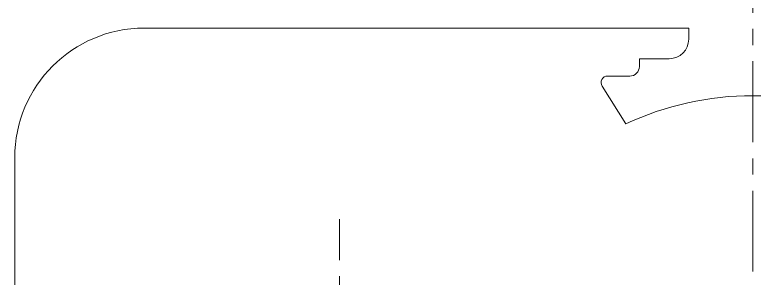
# Model space of a CAD drawing. Header units: millimetres. Extents: x -394 to 6212, y -2458 to 809.
# Drawn here: x 3550.92 to 3573.81, y -1827.21 to -1819.07 of the extents above; entities that cross this region are included whole.
import ezdxf

# ---------------------------------------------------------------- set-up
doc = ezdxf.new("R2010")
doc.units = ezdxf.units.MM
doc.linetypes.add('CENTERX2', pattern=[4, 2.5, -0.5, 0.5, -0.5])
doc.layers.add('1', color=1, linetype='Continuous', lineweight=18, true_color=0xff0000)
doc.layers.add('3', color=3, linetype='CENTERX2', lineweight=18, true_color=0x00ff00)

msp = doc.modelspace()

# ---------------------------------------------------------------- linework, layer by layer
at = {"layer": '1'}
for p, q in [((3554.91546, -1819.48362), (3571.77733, -1819.48362)), ((3571.77733, -1819.82681), (3571.77733, -1819.48362)), ((3571.17733, -1820.42681), (3570.25121, -1820.42681)), ((3570.25121, -1820.42681), (3570.25121, -1820.66496)), ((3569.95121, -1820.96496), (3569.26566, -1820.96496)), ((3569.0961, -1821.27103), (3569.83057, -1822.44511)), ((3550.91546, -1823.48362), (3550.91546, -1888.73439))]:
    msp.add_line(p, q, dxfattribs=at)
for centre, radius, start, end in [((3554.91546, -1823.48362), 4, 90, 180), ((3571.17733, -1819.82681), 0.6, 270, 0), ((3569.95121, -1820.66496), 0.3, 270, 0), ((3569.26566, -1821.16496), 0.2, 90, 212.028677), ((3573.74972, -1830.78156), 9.21174, 89.910349, 115.179253), ((3573.77854, -1830.78156), 9.21174, 64.820747, 90.089651)]:
    msp.add_arc(centre, radius, start, end, dxfattribs=at)
at = {"layer": '3'}
for p, q in [((3573.76413, -1895.00787), (3573.76413, -1815.92762)), ((3560.96413, -1842.64923), (3560.96413, -1825.38879))]:
    msp.add_line(p, q, dxfattribs=at)

doc.saveas('drawing.dxf')
